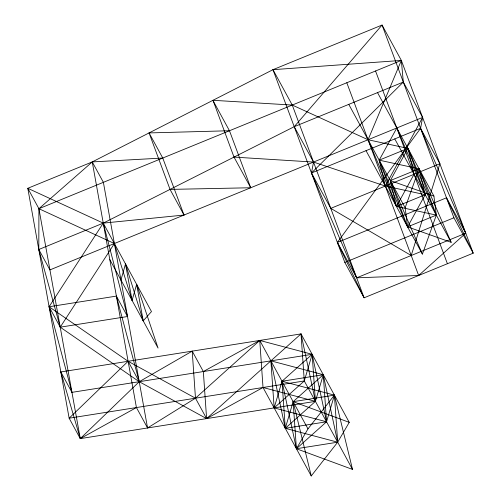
<?xml version="1.0" encoding="UTF-8"?>
<svg xmlns="http://www.w3.org/2000/svg" width="501" height="501" viewBox="0 0 501 501"><rect width="100%" height="100%" fill="white"/><g stroke="black" fill="none" stroke-linecap="round" stroke-linejoin="round"><path stroke-width="0.75" d="M311.484 172.983L420.577 128.35L439.865 163.733L411.215 255.51L330.773 208.366L311.484 172.983L403.318 82.058L422.606 117.434L420.577 128.35L465.761 233.197L418.661 275.481L356.668 277.83L311.484 172.983L313.513 162.067L294.225 126.69L382.063 25.05L401.351 60.433L473.207 253.168L364.114 297.794L344.826 262.418L272.97 69.683L382.063 25.05L453.919 217.785L473.207 253.168L446.472 197.814L337.38 242.446L364.114 297.794L292.258 105.06L272.97 69.683L92.253 161.923L27.793 188.295L69.144 418.21L80.273 438.619L315.423 401.37L323.283 374.723L270.884 360.852L206.606 418.611L139.234 381.706L60.226 327.172L49.098 306.762L103.256 223.12L294.225 126.69L403.318 82.058L401.351 60.433L272.97 69.683M120.948 280.028L125.513 263.946L143.205 320.847L151.484 311.572L103.256 223.12L27.793 188.295L38.921 208.704L80.273 438.619L136.429 407.551L92.253 161.923L162.762 158.04L184.011 215.048L103.256 223.12L38.802 249.492L60.226 327.172L127.511 316.519L103.256 223.12M60.821 371.949L71.95 392.358L312.154 354.313L315.423 401.37L263.019 387.498L206.606 418.611L203.343 371.548L192.209 351.138L139.234 381.706L80.273 438.619L60.821 371.949L301.026 333.904L349.247 422.356L337.68 442.195L285.282 428.324L293.141 401.677L334.411 395.139L326.552 421.786L274.153 407.908L282.013 381.261L334.411 395.139L352.516 469.412L296.41 448.733L326.552 421.786L312.154 354.313L259.756 340.436L195.478 398.195L147.557 427.96L103.381 182.333L92.253 161.923L38.921 208.704L114.385 243.536L132.076 300.437L136.641 284.355L158.047 348.063L109.819 259.612M270.884 360.852L285.282 428.324L315.423 401.37L301.026 333.904L270.884 360.852L274.153 407.908L304.289 380.96L312.154 354.313L282.013 381.261L285.282 428.324L326.552 421.786L323.283 374.723L282.013 381.261L296.41 448.733L337.68 442.195L334.411 395.139L307.977 428.887L296.41 448.733L293.141 401.677L323.283 374.723L337.68 442.195L311.246 475.95L263.019 387.498L259.756 340.436L203.343 371.548M377.516 92.61L433.904 196.035L436.321 215.111L407.576 226.872L405.152 207.79L419.061 168.818L379.188 160.163L396.805 127.993L425.192 194.701L407.576 226.872L451.163 242.327L419.061 168.818L390.317 180.579L396.448 206.462L436.321 215.111L422.412 254.088L366.031 150.669M60.226 327.172L114.385 243.536M420.577 128.35L337.38 242.446L356.668 277.83L465.761 233.197L446.472 197.814M330.773 208.366L439.865 163.733M344.826 262.418L453.919 217.785M71.95 392.358L49.098 306.762L116.382 296.104L127.511 316.519M352.516 469.412L304.289 380.96L69.144 418.21L128.106 361.29L195.478 398.195L206.606 418.611M149.066 132.922L229.471 130.748L250.719 187.756L170.033 189.403L149.066 132.922L162.762 158.04M234.005 157.095L313.513 162.067L385.319 186.046L425.192 194.701L419.061 168.818L436.321 215.111L407.933 148.402L368.06 139.754L292.258 105.06L212.981 100.3L234.005 157.095L250.719 187.756M433.904 196.035L390.317 180.579L407.933 148.402L425.192 194.701L396.448 206.462L368.06 139.754L401.351 60.433L38.921 208.704L38.802 249.492L49.931 269.901L422.606 117.434L385.319 186.046L379.188 160.163L407.933 148.402L414.064 174.285L396.448 206.462L379.188 160.163L407.576 226.872L390.317 180.579L422.412 254.088M349.247 422.356L293.141 401.677L311.246 475.95M49.098 306.762L128.106 361.29L139.234 381.706L116.382 296.104M394.775 138.909L451.163 242.327M348.771 104.371L405.152 207.79M212.894 100.344L229.471 130.748M259.756 340.436L307.977 428.887M170.033 189.403L184.011 215.048M136.429 407.551L147.557 427.96M375.55 70.985L447.406 263.72M346.805 82.746L418.661 275.481M136.641 284.355L143.205 320.847M125.513 263.946L132.076 300.437M301.026 333.904L304.289 380.96M192.209 351.138L195.478 398.195"/></g></svg>
